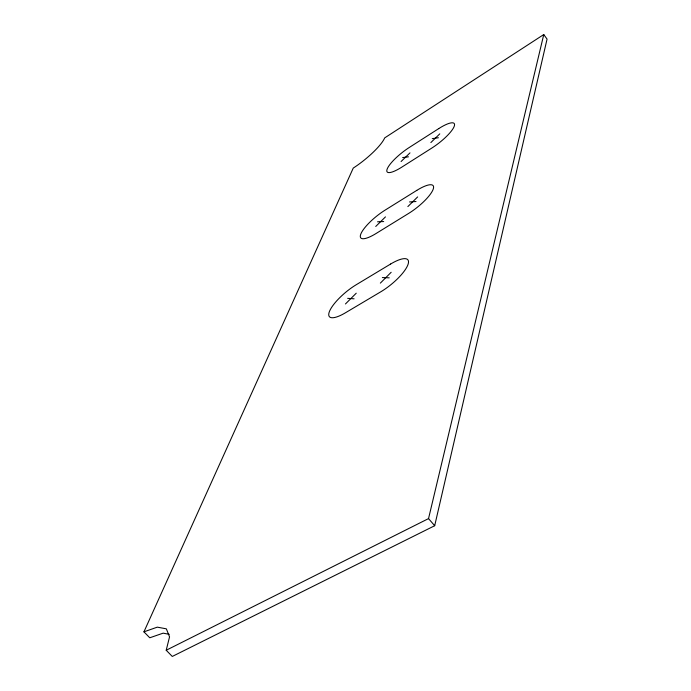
<?xml version="1.0" encoding="UTF-8"?>
<svg xmlns="http://www.w3.org/2000/svg" width="691" height="691" viewBox="0 0 691 691"><rect width="100%" height="100%" fill="white"/><g stroke="black" fill="none" stroke-linecap="round" stroke-linejoin="round"><path stroke-width="1.04" d="M143.935 631.842L157.306 627.152L166.341 628.836L169.545 636.86L166.211 650.248L172.284 656.45L434.691 525.721L547.065 39.093L543.765 34.55L384.688 137.898A32.46 7.376 -38.8 0 1 353.256 168.077L143.935 631.842L149.766 637.784L163.162 633.155L169.217 634.329M166.211 650.248L428.532 518.604L543.765 34.55M380.352 283.12L391.166 272.28M345.457 303.962L356.245 293.191M407.863 206.574L417.64 196.918M375.723 226.475L385.474 216.879M430.873 142.553L439.787 133.855M401.082 161.53L409.979 152.884M432.272 138.649L438.422 137.742M402.628 157.574L408.467 156.822M409.521 201.953L416.017 201.522M377.545 221.794L383.686 221.543M382.356 277.557L389.223 277.825M347.659 298.339L354.094 298.806M428.532 518.604L434.691 525.721M438.742 128.604L409.305 147.451A23.58 5.813 -38.4 0 0 387.185 169.001A23.58 5.813 -38.4 0 0 401.67 167.213L431.832 148.055A23.874 5.934 -38.1 0 0 454.246 126.246A23.874 5.934 -38.1 0 0 438.742 128.604M416.794 190.379L385.06 210.15A25.61 6.893 -39 0 0 360.814 234.059A25.61 6.893 -39 0 0 376.016 233.532L408.597 213.45A25.93 7.057 -38.6 0 0 433.188 189.213A25.93 7.057 -38.6 0 0 416.794 190.379M390.631 264.022L356.21 284.744A28.081 8.292 -39.8 0 0 329.408 311.572A28.081 8.292 -39.8 0 0 345.336 312.85L380.75 291.818A28.435 8.508 -39.3 0 0 407.975 264.593A28.435 8.508 -39.3 0 0 390.631 264.022"/></g></svg>
